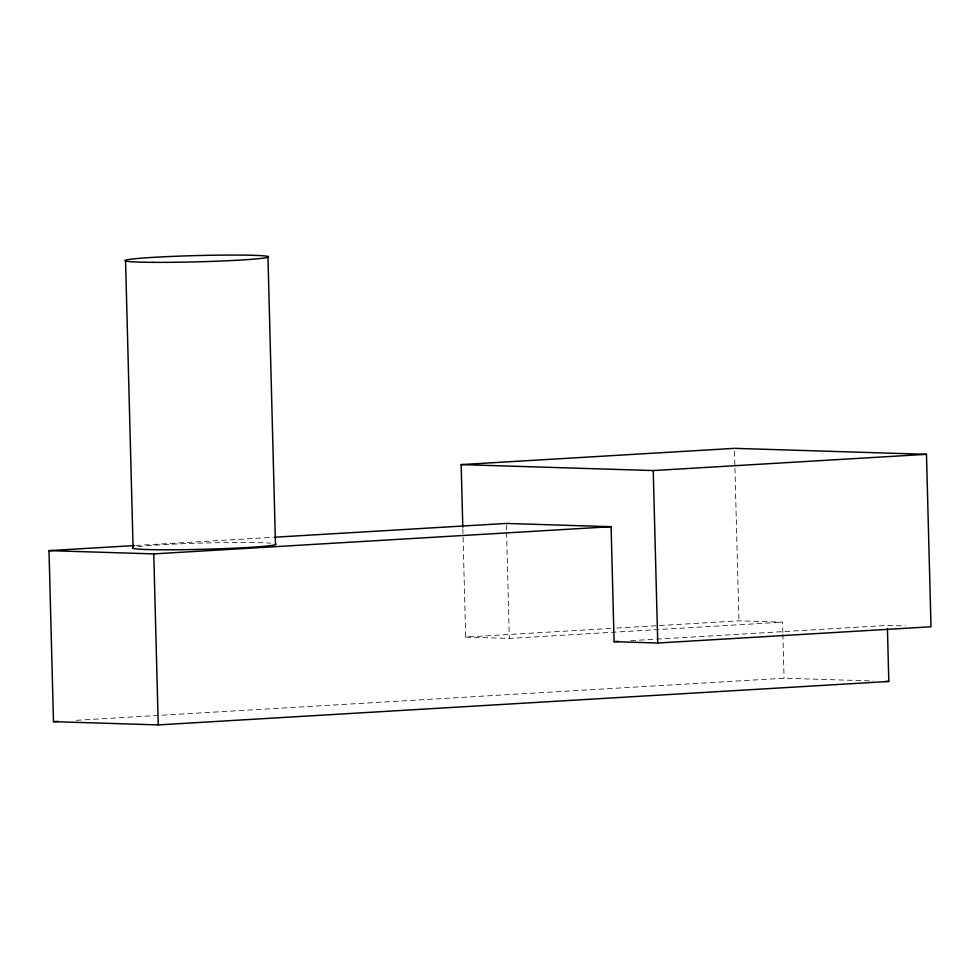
<?xml version="1.0" encoding="UTF-8"?>
<svg xmlns="http://www.w3.org/2000/svg" width="980" height="980" viewBox="0 0 980 980"><rect width="100%" height="100%" fill="white"/><g stroke="black" fill="none" stroke-linecap="round" stroke-linejoin="round"><path stroke-width="0.73" stroke-dasharray="4.9 3.68" d="M135.889 545.468L273.089 537.31M462.842 528.698L465.684 637.061L610.699 628.437M616.812 628.07L658.021 625.62M659.552 625.534L738.932 620.818L782.579 622.165L782.861 632.774M465.684 637.061L509.331 638.421L782.579 622.165M630.887 640.663L887.353 625.412L905.41 625.975M76.403 720.3L784.049 678.221L873.633 680.99M782.898 634.28L784.049 678.221M734.498 451.413L734.902 466.664M734.939 468.195L738.932 620.818M506.366 524.962L506.525 531.013M506.562 532.52L509.331 638.421M138.033 546.668A71.809 3.136 -1.5 0 1 204.453 543.006A71.809 3.136 -1.5 0 1 270.664 543.214"/><path stroke-width="1.47" d="M462.805 527.179L461.163 464.606L734.412 448.35L926.48 454.316L931 626.771L657.752 643.015L614.093 641.667L611.091 526.689L506.329 523.442L274.608 537.224M461.163 464.606L653.231 470.559L926.48 454.316M887.427 628.45L888.811 681.467L158.246 724.906L53.483 721.66L49 550.638L134.37 545.566M49 550.638L153.762 553.896L611.091 526.689M614.093 641.667L618.674 641.398M53.483 721.66L58.065 721.39M885.785 681.37L888.811 681.467M653.231 470.559L657.752 643.015M267.944 256.454L275.466 543.888A71.809 3.136 -1.5 0 1 204.11 549.278A71.809 3.136 -1.5 0 1 133.133 547.587M153.762 553.896L158.246 724.906M125.563 260.974L133.096 548.408M152.917 262.346A71.809 3.136 -1.5 0 0 267.895 257.275A71.809 3.136 -1.5 0 0 169.442 256.527A71.809 3.136 -1.5 0 0 152.917 262.346"/></g></svg>
